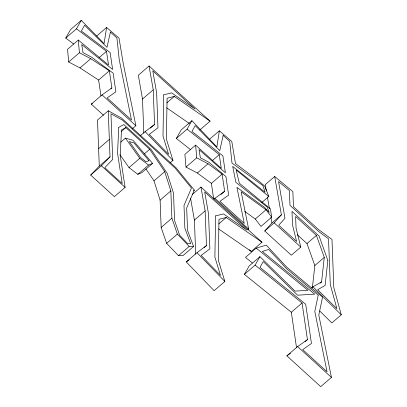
<?xml version="1.0" encoding="UTF-8"?>
<svg xmlns="http://www.w3.org/2000/svg" width="407" height="407" viewBox="0 0 407 407"><rect width="100%" height="100%" fill="white"/><g stroke="black" fill="none" stroke-linecap="round" stroke-linejoin="round"><path stroke-width="0.61" d="M312.413 287.551L314.84 265.517L306.98 243.559L297.268 234.717M320.167 283.15L321.581 281.929L324.282 257.377L316.422 235.419L295.614 216.473L296.062 228.098L300.778 247.08L291.336 255.22L264.738 230.998L271.942 222.96L281.385 214.82L274.684 176.501L265.242 184.641L266.32 190.822M132.611 128.526L135.877 125.707L123.229 63.385L119.032 38.146L106.593 27.462L104.1 43.59L81.278 20.35L70.543 29.599L65.725 38.07L73.738 44.068M261.833 202.503L268.834 196.469L264.677 186.055L258.638 180.952L235.47 163.553L231.797 141.488L219.358 130.805L216.865 146.937L191.895 120.701L181.166 129.955L176.348 138.421L190.71 149.791M193.574 246.464L189.189 246.423L177.376 234.091L171.886 218.213L170.838 190.914L164.738 171.622L149.674 149.272L125.849 127.584L121.474 129.965L120.228 155.606L125.112 187.398L114.377 196.647L90.675 175.066L99.277 166.076L97.512 120.019L108.242 110.765L121.342 117.959L175.982 167.709L194.337 190.115L186.681 208.002L187.546 230.479L193.574 246.464L182.84 255.713L178.454 255.672L166.646 243.345L161.157 227.467L160.104 200.168L154.009 180.871L145.95 168.92M65.725 38.07L76.46 28.821L81.278 20.35M176.348 138.421L187.078 129.172L191.895 120.701M296.525 347.644L291.331 312.25L244.388 274.374L249.206 265.903L259.941 256.654L295.09 291.117L307.957 290.339L256.222 248.128L245.492 257.377L252.391 263.003M244.388 274.374L255.123 265.125L259.941 256.654M264.738 230.998L274.181 222.858L281.385 214.82M90.675 175.066L101.404 165.817L110.012 156.827L108.242 110.765M76.46 28.821L106.502 51.307L108.506 64.993L78.292 40.034L67.562 49.288L68.676 61.996L80.001 67.933L98.626 80.037L100.961 95.971M96.795 35.908L106.593 27.462M68.676 61.996L79.406 52.742L78.292 40.034M80.001 67.933L90.73 58.684L109.356 70.787L111.874 87.948L110.938 88.751M99.033 57.743L106.502 51.307M98.626 80.037L109.356 70.787M103.526 115.273L91.305 104.146L102.04 94.897L111.874 87.948M199.812 129.986L210.078 121.133L149.064 65.99L138.329 75.239L142.501 99.054L143.808 133.094M142.501 99.054L153.236 89.799L149.064 65.99M98.611 148.677L109.341 139.423M121.184 131.603L125.849 127.584M120.777 142.129L125.442 138.105L133.069 140.293L152.584 163.405L141.85 172.654L137.825 174.323L129.029 167.603L119.851 154.624M166.834 102.869L174.298 96.434L210.078 121.133M99.277 166.076L110.012 156.827M140.44 135.653L145.111 131.634L154.563 124.476L153.236 89.799M150.366 128.093L154.563 124.476M144.073 154.1L149.674 149.272M129.029 167.603L139.764 158.354L148.56 165.074L152.584 163.405M137.825 174.323L148.56 165.074M170.157 162.81L172.955 160.394L166.387 139.011L167.104 98.229L174.298 96.434M154.009 180.871L164.738 171.622M187.078 129.172L219.266 154.655L221.271 168.34L195.609 145.116L184.88 154.37L185.994 167.073L197.319 173.016L211.391 183.379L213.639 198.702M209.559 139.25L219.358 130.805M185.994 167.073L196.723 157.824L195.609 145.116M160.104 200.168L170.838 190.914M197.319 173.016L208.048 163.767L222.12 174.13L224.639 191.29L220.909 194.505M212.266 160.689L219.266 154.655M193.401 190.919L194.337 190.115M192.094 194.688L200.961 187.047L261.976 242.19L251.246 251.445L218.574 228.892M211.391 183.379L222.12 174.13M161.157 227.467L171.886 218.213M213.873 199.043L224.639 191.29M166.646 243.345L177.376 234.091M195.711 254.151L194.398 220.111L205.133 210.857L200.961 187.047M178.454 255.672L189.189 246.423M218.732 223.926L226.195 217.491L261.976 242.19M226.195 217.491L219.002 219.287L218.289 260.068L224.852 281.451L214.123 290.7L186.274 261.94L197.008 252.691L206.466 245.533L205.133 210.857M204.131 247.542L206.466 245.533M255.275 219.032L266.005 209.778L271.713 217.155L260.984 226.404L255.275 219.032L244.627 211.314M247.71 229.858L248.646 229.055L241.168 191.778L266.005 209.778M306.98 243.559L316.422 235.419M314.84 265.517L324.282 257.377M311.518 288.029L312.937 286.808L321.581 281.929M291.331 312.25L302.065 303.001L255.123 265.125M256.222 248.128L266.315 245.126L286.879 267.287L322.568 297.095L318.793 315.074L331.44 377.401L320.711 386.65L286.874 355.84L297.603 346.586L307.438 339.636L302.065 303.001M305.108 341.646L307.438 339.636M274.684 176.501L292.872 191.636L293.452 206.731L318.254 229.314L331.975 239.413L333.826 287.642L341.275 314.799L331.827 322.939L319.683 310.943M186.274 261.94L189.26 259.681M91.305 104.146L92.343 103.414M286.874 355.84L290.496 353.276M79.406 52.742L90.73 58.684M196.723 157.824L208.048 163.767M166.677 107.835L189.494 123.586M268.834 196.469L236.121 169.989L239.352 183.257L270.401 208.806L271.713 217.155M249.369 249.745L251.246 251.445M274.181 222.858L300.778 247.08M102.04 94.897L135.877 125.707M214.804 198.24L248.646 229.055M101.404 165.817L125.112 187.398M297.603 346.586L331.44 377.401M312.937 286.808L341.275 314.799M145.111 131.634L172.955 160.394M197.008 252.691L224.852 281.451M125.442 138.105L139.764 158.354M267.399 196.998L269.454 208.745M270.965 217.394L271.942 222.96M190.552 198.128L194.398 220.111M163.711 94.826L162.988 136.024L168.61 154.345L149.277 134.371L157.972 127.788L156.629 92.837L152.783 70.869L194.989 109.015L171.586 92.862L163.711 94.826M215.608 215.883L214.886 257.082L220.508 275.402L201.175 255.428L209.87 248.845L208.532 213.894L204.68 191.926L246.886 230.072L223.484 213.919L215.608 215.883M118.798 127.315L117.542 153.169L122.207 183.557L104.782 167.694L112.703 159.422L110.948 113.807L122.329 120.055L175.183 168.177L191.448 188.034L183.995 205.459L184.864 228.179L190.725 243.717L187.759 243.691L179.645 235.215L174.567 220.533L173.519 193.249L167.246 173.407L150.956 149.242L123.85 124.562L118.798 127.315M327.854 260.475L325.101 285.505L317.684 289.692L336.894 308.664L330.286 284.564L328.525 238.782L318.92 231.71L289.977 205.357L289.408 190.573L278.556 181.542L284.976 218.254L278.739 225.219L296.622 241.499L292.516 225L291.992 211.386L319.124 236.085L327.854 260.475M318.218 295.131L314.799 311.436L327.04 371.754L302.737 349.628L311.452 343.467L305.698 304.238L259.981 267.348L263.268 261.574L297.553 295.187L314.697 294.154L262.322 251.419L268.747 249.506L286.518 268.656L318.218 295.131M110.399 32.087L107.005 47.334L84.605 25.27L81.319 31.049L110.134 52.549L112.612 69.444L81.726 44.546L83.023 52.661L91.57 57.178L113.161 73.174L115.888 91.773L107.173 97.934L131.476 120.065L119.236 59.743L116.921 38.024L110.399 32.087M223.163 135.429L219.77 150.682L195.228 125.621L191.941 131.4L222.899 155.891L225.376 172.787L199.038 149.628L200.341 157.743L208.888 162.261L225.926 176.516L228.653 195.121L219.938 201.277L244.241 223.407L236.925 187.357L264.489 207.321L269.231 212.444L267.236 207.056L235.918 182.382L232.677 166.422L265.12 192.282L262.902 185.582L232 163.085L229.69 141.371L223.163 135.429M148.937 160.658L146.159 161.813L140.669 157.616L129.309 141.555L133.923 142.882L148.937 160.658"/></g></svg>
